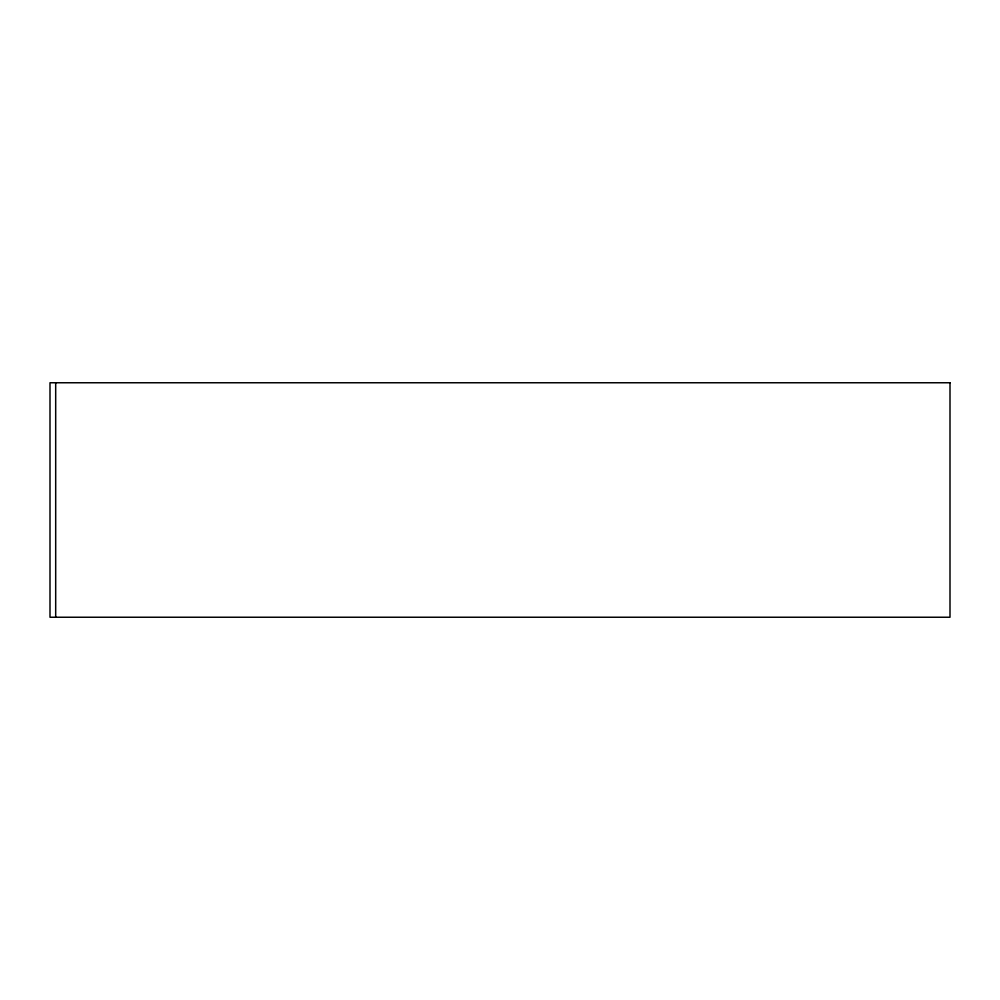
<?xml version="1.0" encoding="UTF-8"?>
<svg xmlns="http://www.w3.org/2000/svg" width="1000" height="1000" viewBox="0 0 1000 1000"><rect width="100%" height="100%" fill="white"/><g stroke="black" fill="none" stroke-linecap="round" stroke-linejoin="round"><path stroke-width="1.5" d="M55.688 382.762L55.688 617.238M950 382.762L50 382.762L50 617.238L950 617.238L950 382.762"/></g></svg>
